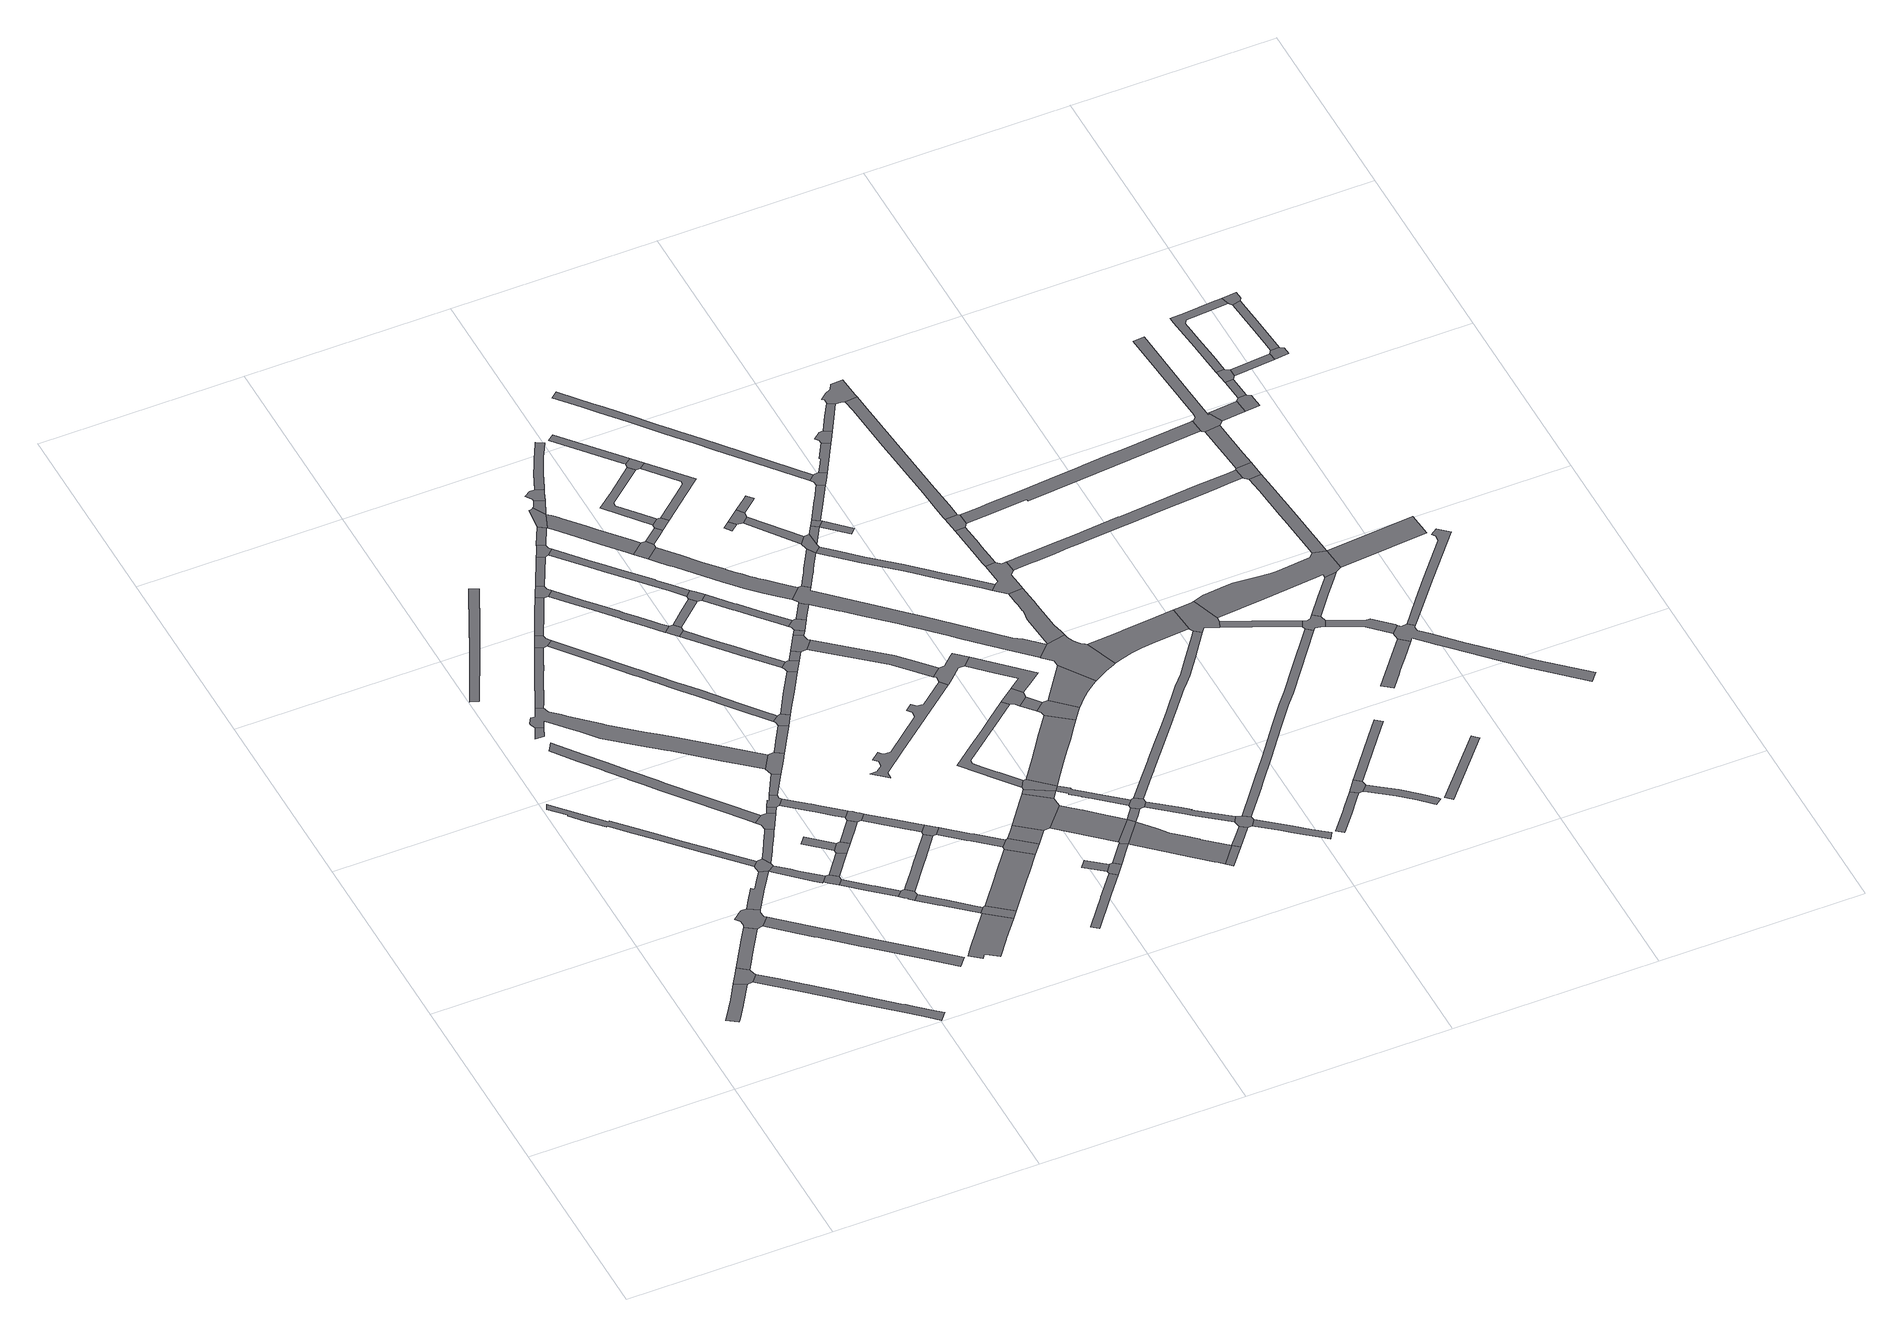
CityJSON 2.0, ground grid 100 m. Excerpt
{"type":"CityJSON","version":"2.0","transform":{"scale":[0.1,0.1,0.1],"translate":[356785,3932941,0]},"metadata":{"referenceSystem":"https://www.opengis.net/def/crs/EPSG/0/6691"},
"CityObjects":{
"road1":{"type":"Road","attributes":{"RoadStructureAttribute.sectionType":"1"},"geometry":[{"type":"MultiSurface","lod":"1","boundaries":[[[0,1,2,3,4,5,6,7,8,9]]]}]},
"road2":{"type":"Road","geometry":[{"type":"MultiSurface","lod":"1","boundaries":[[[10,11,12,13,14,0,9,15]]]}]},
"road3":{"type":"Road","attributes":{"RoadStructureAttribute.sectionType":"1"},"geometry":[{"type":"MultiSurface","lod":"1","boundaries":[[[16,13,12,17,18,19,20]]]}]},
"road4":{"type":"Road","attributes":{"RoadStructureAttribute.sectionType":"1"},"geometry":[{"type":"MultiSurface","lod":"1","boundaries":[[[21,22,23,24,25,26,27,28,29,30,31,32,33,34,35,36,37,10,15]]]}]},
"road5":{"type":"Road","geometry":[{"type":"MultiSurface","lod":"1","boundaries":[[[38,39,40,41,42,43,44,45,46,47,20,19,48]]]}]},
"road6":{"type":"Road","attributes":{"RoadStructureAttribute.sectionType":"1"},"geometry":[{"type":"MultiSurface","lod":"1","boundaries":[[[49,50,51,52,53,54,55,56,57,58,59,60,61,62,63,64,65,66,67,68,69,70]]]}]},
"road7":{"type":"Road","geometry":[{"type":"MultiSurface","lod":"1","boundaries":[[[71,72,73,74]]]}]},
"road8":{"type":"Road","attributes":{"RoadStructureAttribute.sectionType":"1"},"geometry":[{"type":"MultiSurface","lod":"1","boundaries":[[[75,76,77,78,79,42,41,80,81,82,83,84]]]}]},
"road9":{"type":"Road","attributes":{"RoadStructureAttribute.sectionType":"1"},"geometry":[{"type":"MultiSurface","lod":"1","boundaries":[[[85,86,87,88,89,90,91,92,93,94,95,96]]]}]},
"road10":{"type":"Road","attributes":{"RoadStructureAttribute.sectionType":"1"},"geometry":[{"type":"MultiSurface","lod":"1","boundaries":[[[97,98,99,100,101,102,103,104,105,106,107,108,109,110,111,112,113,114,115,116,117]]]}]},
"road11":{"type":"Road","geometry":[{"type":"MultiSurface","lod":"1","boundaries":[[[118,61,60,75,84,119,120]]]}]},
"road12":{"type":"Road","attributes":{"RoadStructureAttribute.sectionType":"1"},"geometry":[{"type":"MultiSurface","lod":"1","boundaries":[[[121,122,123,124,125,126,127,128,129,130,131,132,133,38,48]]]}]},
"road13":{"type":"Road","attributes":{"RoadStructureAttribute.sectionType":"1"},"geometry":[{"type":"MultiSurface","lod":"1","boundaries":[[[134,135,136,137,138,139,140,141,142,143]]]}]},
"road14":{"type":"Road","attributes":{"RoadStructureAttribute.sectionType":"1"},"geometry":[{"type":"MultiSurface","lod":"1","boundaries":[[[144,145,146,147,148,119,84,149,150,151,152]]]}]},
"road15":{"type":"Road","attributes":{"RoadStructureAttribute.sectionType":"1"},"geometry":[{"type":"MultiSurface","lod":"1","boundaries":[[[153,154,155,156,157,158,159,160,161,162,163,164,165,166,118,120]]]}]},
"road16":{"type":"Road","geometry":[{"type":"MultiSurface","lod":"1","boundaries":[[[144,152,167,168,169,170,171,172]]]}]},
"road17":{"type":"Road","attributes":{"RoadStructureAttribute.sectionType":"1"},"geometry":[{"type":"MultiSurface","lod":"1","boundaries":[[[173,71,74,174,175,176,177,178,179,180,181,182,183,184,185,186,187,188,189,190,191,192,193,194,195,196,137,136,197,198,199,200,201]]]}]},
"road18":{"type":"Road","geometry":[{"type":"MultiSurface","lod":"1","boundaries":[[[202,162,161,203,204,97,117]]]}]},
"road19":{"type":"Road","geometry":[{"type":"MultiSurface","lod":"1","boundaries":[[[205,206,143,142,207,208,209,210]]]}]},
"road20":{"type":"Road","attributes":{"RoadStructureAttribute.sectionType":"1"},"geometry":[{"type":"MultiSurface","lod":"1","boundaries":[[[171,211,212,213,172]]]}]},
"road21":{"type":"Road","attributes":{"RoadStructureAttribute.sectionType":"1"},"geometry":[{"type":"MultiSurface","lod":"1","boundaries":[[[214,215,216,217,218,219,169,168]]]}]},
"road22":{"type":"Road","attributes":{"RoadStructureAttribute.sectionType":"1"},"geometry":[{"type":"MultiSurface","lod":"1","boundaries":[[[220,204,203,221]]]}]},
"road23":{"type":"Road","geometry":[{"type":"MultiSurface","lod":"1","boundaries":[[[222,223,224,225]]]}]},
"road24":{"type":"Road","geometry":[{"type":"MultiSurface","lod":"1","boundaries":[[[226,227,228,220,221,229,230,231,232]]]}]},
"road25":{"type":"Road","attributes":{"RoadStructureAttribute.sectionType":"1"},"geometry":[{"type":"MultiSurface","lod":"1","boundaries":[[[233,234,235,205,210,236,237,238]]]}]},
"road26":{"type":"Road","geometry":[{"type":"MultiSurface","lod":"1","boundaries":[[[213,212,239,240,222,225]]]}]},
"road27":{"type":"Road","geometry":[{"type":"MultiSurface","lod":"1","boundaries":[[[217,216,241,242,243,244,245,246,247,248]]]}]},
"road28":{"type":"Road","attributes":{"RoadStructureAttribute.sectionType":"1"},"geometry":[{"type":"MultiSurface","lod":"1","boundaries":[[[226,232,249,250]]]}]},
"road29":{"type":"Road","attributes":{"RoadStructureAttribute.sectionType":"1"},"geometry":[{"type":"MultiSurface","lod":"1","boundaries":[[[251,252,253,254,255,256,257,258,259,230,229]]]}]},
"road30":{"type":"Road","attributes":{"RoadStructureAttribute.sectionType":"1"},"geometry":[{"type":"MultiSurface","lod":"1","boundaries":[[[260,240,239,261,262,263]]]}]},
"road31":{"type":"Road","attributes":{"RoadStructureAttribute.sectionType":"1"},"geometry":[{"type":"MultiSurface","lod":"1","boundaries":[[[264,265,266,267,268,269,270,271,272,273,274]]]}]},
"road32":{"type":"Road","attributes":{"RoadStructureAttribute.sectionType":"1"},"geometry":[{"type":"MultiSurface","lod":"1","boundaries":[[[275,276,245,244,277,278,279,280,281]]]}]},
"road33":{"type":"Road","geometry":[{"type":"MultiSurface","lod":"1","boundaries":[[[282,283,284,285,286,287,233,238]]]}]},
"road34":{"type":"Road","attributes":{"RoadStructureAttribute.sectionType":"1"},"geometry":[{"type":"MultiSurface","lod":"1","boundaries":[[[288,289,290,291,292,293,294,295,296,297,298,299,208,207,300,301,302,303,304,305,306,307,308,309]]]}]},
"road35":{"type":"Road","geometry":[{"type":"MultiSurface","lod":"1","boundaries":[[[249,310,311,312,186,185,250]]]}]},
"road36":{"type":"Road","geometry":[{"type":"MultiSurface","lod":"1","boundaries":[[[313,314,315,316,255,254,260,263,317]]]}]},
"road37":{"type":"Road","attributes":{"RoadStructureAttribute.sectionType":"1"},"geometry":[{"type":"MultiSurface","lod":"1","boundaries":[[[247,318,319,320,321,322,323,324,325,326,248]]]}]},
"road38":{"type":"Road","attributes":{"RoadStructureAttribute.sectionType":"1"},"geometry":[{"type":"MultiSurface","lod":"1","boundaries":[[[285,327,328,286]]]}]},
"road39":{"type":"Road","geometry":[{"type":"MultiSurface","lod":"1","boundaries":[[[271,270,329,330,331,281,280]]]}]},
"road40":{"type":"Road","attributes":{"RoadStructureAttribute.sectionType":"1"},"geometry":[{"type":"MultiSurface","lod":"1","boundaries":[[[332,333,334,335,336,337,338,339,283,282,340,341,342,343,344,345,346,347]]]}]},
"road41":{"type":"Road","attributes":{"RoadStructureAttribute.sectionType":"1"},"geometry":[{"type":"MultiSurface","lod":"1","boundaries":[[[311,348,349,350,351,352,353,312]]]}]},
"road42":{"type":"Road","attributes":{"RoadStructureAttribute.sectionType":"1"},"geometry":[{"type":"MultiSurface","lod":"1","boundaries":[[[354,355,356,357,358,359,360,361,362,313,317]]]}]},
"road43":{"type":"Road","geometry":[{"type":"MultiSurface","lod":"1","boundaries":[[[363,364,365,366,367,368,369,328,327,370,371,372]]]}]},
"road44":{"type":"Road","attributes":{"RoadStructureAttribute.sectionType":"1"},"geometry":[{"type":"MultiSurface","lod":"1","boundaries":[[[365,364,373,374]]]}]},
"road45":{"type":"Road","geometry":[{"type":"MultiSurface","lod":"1","boundaries":[[[375,288,309,376,351,350,377]]]}]},
"road46":{"type":"Road","geometry":[{"type":"MultiSurface","lod":"1","boundaries":[[[378,359,358,321,320,379,380]]]}]},
"road47":{"type":"Road","geometry":[{"type":"MultiSurface","lod":"1","boundaries":[[[346,381,382,383,384,385,386,347]]]}]},
"road48":{"type":"Road","attributes":{"RoadStructureAttribute.sectionType":"1"},"geometry":[{"type":"MultiSurface","lod":"1","boundaries":[[[329,387,388,389,390,391,392,330]]]}]},
"road49":{"type":"Road","geometry":[{"type":"MultiSurface","lod":"1","boundaries":[[[393,394,395,374,373,396,397,398]]]}]},
"road50":{"type":"Road","attributes":{"RoadStructureAttribute.sectionType":"1"},"geometry":[{"type":"MultiSurface","lod":"1","boundaries":[[[371,399,400,401,402,403,404,405,406,407,408,409,410,411,412,372]]]}]},
"road51":{"type":"Road","attributes":{"RoadStructureAttribute.sectionType":"1"},"geometry":[{"type":"MultiSurface","lod":"1","boundaries":[[[379,413,414,415,416,417,418,380]]]}]},
"road52":{"type":"Road","attributes":{"RoadStructureAttribute.sectionType":"1"},"geometry":[{"type":"MultiSurface","lod":"1","boundaries":[[[419,420,421,422,423,398,397]]]}]},
"road53":{"type":"Road","attributes":{"RoadStructureAttribute.sectionType":"1"},"geometry":[{"type":"MultiSurface","lod":"1","boundaries":[[[424,425,426,427,428,429,430,431,375,377]]]}]},
"road54":{"type":"Road","attributes":{"RoadStructureAttribute.sectionType":"1"},"geometry":[{"type":"MultiSurface","lod":"1","boundaries":[[[432,386,385,433,434]]]}]},
"road55":{"type":"Road","attributes":{"RoadStructureAttribute.sectionType":"1"},"geometry":[{"type":"MultiSurface","lod":"1","boundaries":[[[435,436,437,438,439,440,384,383,441,442,443,444,445,446]]]}]},
"road56":{"type":"Road","geometry":[{"type":"MultiSurface","lod":"1","boundaries":[[[447,448,449,421,420,450,451,452]]]}]},
"road57":{"type":"Road","attributes":{"RoadStructureAttribute.sectionType":"1"},"geometry":[{"type":"MultiSurface","lod":"1","boundaries":[[[396,453,454,455,456,457,458,459,460,461,462,463,464,465,466,397]]]}]},
"road58":{"type":"Road","geometry":[{"type":"MultiSurface","lod":"1","boundaries":[[[467,416,415,468,390,389,469,470]]]}]},
"road59":{"type":"Road","geometry":[{"type":"MultiSurface","lod":"1","boundaries":[[[471,472,473,406,405,434,433]]]}]},
"road60":{"type":"Road","geometry":[{"type":"MultiSurface","lod":"1","boundaries":[[[435,446,474,428,427,475,476]]]}]},
"road61":{"type":"Road","geometry":[{"type":"MultiSurface","lod":"1","boundaries":[[[477,459,458,478,479,480]]]}]},
"road62":{"type":"Road","attributes":{"RoadStructureAttribute.sectionType":"1"},"geometry":[{"type":"MultiSurface","lod":"1","boundaries":[[[481,482,483,484,485,486,487,488,489,490]]]}]},
"road63":{"type":"Road","attributes":{"RoadStructureAttribute.sectionType":"1"},"geometry":[{"type":"MultiSurface","lod":"1","boundaries":[[[451,491,492,493,494,495,496,497,498,499,500,501,502,503,452]]]}]},
"road64":{"type":"Road","attributes":{"RoadStructureAttribute.sectionType":"1"},"geometry":[{"type":"MultiSurface","lod":"1","boundaries":[[[504,505,470,469,506]]]}]},
"road65":{"type":"Road","attributes":{"RoadStructureAttribute.sectionType":"1"},"geometry":[{"type":"MultiSurface","lod":"1","boundaries":[[[507,476,475,508,509]]]}]},
"road66":{"type":"Road","attributes":{"RoadStructureAttribute.sectionType":"1"},"geometry":[{"type":"MultiSurface","lod":"1","boundaries":[[[471,510,511,512,513,514,515,516,517,518,519,472]]]}]},
"road67":{"type":"Road","attributes":{"RoadStructureAttribute.sectionType":"1"},"geometry":[{"type":"MultiSurface","lod":"1","boundaries":[[[520,521,522,477,480]]]}]},
"road68":{"type":"Road","attributes":{"RoadStructureAttribute.sectionType":"1"},"geometry":[{"type":"MultiSurface","lod":"1","boundaries":[[[523,524,525,526,527,528,529,530,531,532,533,534,535,536,537,538,539,540,541,542,543,544]]]}]},
"road69":{"type":"Road","geometry":[{"type":"MultiSurface","lod":"1","boundaries":[[[508,545,546,547,548,549,550,551,509]]]}]},
"road70":{"type":"Road","geometry":[{"type":"MultiSurface","lod":"1","boundaries":[[[552,553,554,555]]]}]},
"road71":{"type":"Road","attributes":{"RoadStructureAttribute.sectionType":"1"},"geometry":[{"type":"MultiSurface","lod":"1","boundaries":[[[556,550,549,557]]]}]},
"road72":{"type":"Road","geometry":[{"type":"MultiSurface","lod":"1","boundaries":[[[558,559,560,561,562,563,504,506]]]}]},
"road73":{"type":"Road","attributes":{"RoadStructureAttribute.sectionType":"1"},"geometry":[{"type":"MultiSurface","lod":"1","boundaries":[[[564,565,566,567,568,569,570,571,572,573,574,575]]]}]},
"road74":{"type":"Road","attributes":{"RoadStructureAttribute.sectionType":"1"},"geometry":[{"type":"MultiSurface","lod":"1","boundaries":[[[576,577,578,579,580,581,582,583,584,585,586,587,588,479,478,589,590,591,592,593,594,595,596,597,598]]]}]},
"road75":{"type":"Road","geometry":[{"type":"MultiSurface","lod":"1","boundaries":[[[574,522,521,599,600,575]]]}]},
"road76":{"type":"Road","geometry":[{"type":"MultiSurface","lod":"1","boundaries":[[[484,601,602,555,554,485]]]}]},
"road77":{"type":"Road","geometry":[{"type":"MultiSurface","lod":"1","boundaries":[[[557,603,604,516,515,605,556]]]}]},
"road78":{"type":"Road","attributes":{"RoadStructureAttribute.sectionType":"1"},"geometry":[{"type":"MultiSurface","lod":"1","boundaries":[[[606,562,561,607]]]}]},
"road79":{"type":"Road","attributes":{"RoadStructureAttribute.sectionType":"1"},"geometry":[{"type":"MultiSurface","lod":"1","boundaries":[[[608,609,610,611,612]]]}]},
"road80":{"type":"Road","geometry":[{"type":"MultiSurface","lod":"1","boundaries":[[[613,614,615,616,604,603]]]}]},
"road81":{"type":"Road","attributes":{"RoadStructureAttribute.sectionType":"1"},"geometry":[{"type":"MultiSurface","lod":"1","boundaries":[[[617,602,601,618,619,620,621]]]}]},
"road82":{"type":"Road","attributes":{"RoadStructureAttribute.sectionType":"1"},"geometry":[{"type":"MultiSurface","lod":"1","boundaries":[[[559,622,623,624,625,626,627,628,560]]]}]},
"road83":{"type":"Road","geometry":[{"type":"MultiSurface","lod":"1","boundaries":[[[607,629,630,631,632,606]]]}]},
"road84":{"type":"Road","attributes":{"RoadStructureAttribute.sectionType":"1"},"geometry":[{"type":"MultiSurface","lod":"1","boundaries":[[[545,633,634,635,636,637,638,546]]]}]},
"road85":{"type":"Road","attributes":{"RoadStructureAttribute.sectionType":"1"},"geometry":[{"type":"MultiSurface","lod":"1","boundaries":[[[639,640,641,642,643,644,632,631,645,646,647,648,649,650,651,652,653,654,655]]]}]},
"road86":{"type":"Road","geometry":[{"type":"MultiSurface","lod":"1","boundaries":[[[656,657,608,612,570,569]]]}]},
"road87":{"type":"Road","attributes":{"RoadStructureAttribute.sectionType":"1"},"geometry":[{"type":"MultiSurface","lod":"1","boundaries":[[[658,659,660,657,656,661,662,663,664,600,599]]]}]},
"road88":{"type":"Road","geometry":[{"type":"MultiSurface","lod":"1","boundaries":[[[620,665,624,623,666,621]]]}]},
"road89":{"type":"Road","attributes":{"RoadStructureAttribute.sectionType":"1"},"geometry":[{"type":"MultiSurface","lod":"1","boundaries":[[[667,668,669,670]]]}]},
"road90":{"type":"Road","attributes":{"RoadStructureAttribute.sectionType":"1"},"geometry":[{"type":"MultiSurface","lod":"1","boundaries":[[[671,672,673,674,675,676,677,678,679,680,681,682,683,684,685,629,607]]]}]},
"road91":{"type":"Road","geometry":[{"type":"MultiSurface","lod":"1","boundaries":[[[686,687,688,667,670,689]]]}]},
"road92":{"type":"Road","attributes":{"RoadStructureAttribute.sectionType":"1"},"geometry":[{"type":"MultiSurface","lod":"1","boundaries":[[[690,691,692,693,694,695,696,697,698,699,700,701,702]]]}]},
"road93":{"type":"Road","attributes":{"RoadStructureAttribute.sectionType":"1"},"geometry":[{"type":"MultiSurface","lod":"1","boundaries":[[[703,704,705,706,624,665]]]}]},
"road94":{"type":"Road","attributes":{"RoadStructureAttribute.sectionType":"1"},"geometry":[{"type":"MultiSurface","lod":"1","boundaries":[[[707,708,709,710,711,712,713,714,715,716,630,629]]]}]},
"road95":{"type":"Road","attributes":{"RoadStructureAttribute.sectionType":"1"},"geometry":[{"type":"MultiSurface","lod":"1","boundaries":[[[620,717,718,719,720,721,722,723,724,725,726,727,728,665]]]}]},
"road96":{"type":"Road","geometry":[{"type":"MultiSurface","lod":"1","boundaries":[[[729,730,731,732,636,635,733,523,544,734,735,736,737,738]]]}]},
"road97":{"type":"Road","attributes":{"RoadStructureAttribute.sectionType":"1"},"geometry":[{"type":"MultiSurface","lod":"1","boundaries":[[[739,740,686,689]]]}]},
"road98":{"type":"Road","attributes":{"RoadStructureAttribute.sectionType":"1"},"geometry":[{"type":"MultiSurface","lod":"1","boundaries":[[[741,742,743,744,688,687]]]}]},
"road99":{"type":"Road","geometry":[{"type":"MultiSurface","lod":"1","boundaries":[[[678,677,705,704,745,746,747,748]]]}]},
"road100":{"type":"Road","geometry":[{"type":"MultiSurface","lod":"1","boundaries":[[[749,740,739,696,695,750,751]]]}]},
"road101":{"type":"Road","geometry":[{"type":"MultiSurface","lod":"1","boundaries":[[[654,752,753,754,755,756,757,655]]]}]},
"road102":{"type":"Road","attributes":{"RoadStructureAttribute.sectionType":"1"},"geometry":[{"type":"MultiSurface","lod":"1","boundaries":[[[598,597,758,759,616,615,614,760,761,762,763,764,765,766,767,768,769,770,771,772,773,774,775,776,777,778,779,780,690,702]]]}]},
"road103":{"type":"Road","attributes":{"RoadStructureAttribute.sectionType":"1"},"geometry":[{"type":"MultiSurface","lod":"1","boundaries":[[[754,753,781,782]]]}]},
"road104":{"type":"Road","attributes":{"RoadStructureAttribute.sectionType":"1"},"geometry":[{"type":"MultiSurface","lod":"1","boundaries":[[[783,784,785,786,787,788,789,790,791,792,793,794,795,796,797,798,799,800,801,802,803,804,805,806]]]}]},
"road105":{"type":"Road","geometry":[{"type":"MultiSurface","lod":"1","boundaries":[[[807,722,721,808]]]}]},
"road106":{"type":"Road","attributes":{"RoadStructureAttribute.sectionType":"1"},"geometry":[{"type":"MultiSurface","lod":"1","boundaries":[[[809,810,749,751]]]}]},
"road107":{"type":"Road","attributes":{"RoadStructureAttribute.sectionType":"1"},"geometry":[{"type":"MultiSurface","lod":"1","boundaries":[[[737,811,812,813,756,755,814,815,738]]]}]},
"road108":{"type":"Road","attributes":{"RoadStructureAttribute.sectionType":"1"},"geometry":[{"type":"MultiSurface","lod":"1","boundaries":[[[816,817,818,819,820,821,822,823,824,825,826,827,746,745]]]}]},
"road109":{"type":"Road","geometry":[{"type":"MultiSurface","lod":"1","boundaries":[[[828,829,713,712,830,831,832,833,782,781]]]}]},
"road110":{"type":"Road","geometry":[{"type":"MultiSurface","lod":"1","boundaries":[[[834,835,836,810,809,837]]]}]},
"road111":{"type":"Road","attributes":{"RoadStructureAttribute.sectionType":"1"},"geometry":[{"type":"MultiSurface","lod":"1","boundaries":[[[838,839,722,807,840,841]]]}]},
"road112":{"type":"Road","geometry":[{"type":"MultiSurface","lod":"1","boundaries":[[[809,842,843,837]]]}]},
"road113":{"type":"Road","attributes":{"RoadStructureAttribute.sectionType":"1"},"geometry":[{"type":"MultiSurface","lod":"1","boundaries":[[[834,844,845,846,847,848,849,850,835]]]}]},
"road114":{"type":"Road","attributes":{"RoadStructureAttribute.sectionType":"1"},"geometry":[{"type":"MultiSurface","lod":"1","boundaries":[[[695,851,852,853,854,855,856,857,858,859,860,861,862,863,864,865,866,867,868,869,750]]]}]},
"road115":{"type":"Road","geometry":[{"type":"MultiSurface","lod":"1","boundaries":[[[870,871,872,873,821,820,838,841]]]}]},
"road116":{"type":"Road","attributes":{"RoadStructureAttribute.sectionType":"1"},"geometry":[{"type":"MultiSurface","lod":"1","boundaries":[[[874,875,833,832,876,877,878,879,880]]]}]},
"road117":{"type":"Road","geometry":[{"type":"MultiSurface","lod":"1","boundaries":[[[845,881,882,883,884,794,793,885,846]]]}]},
"road118":{"type":"Road","attributes":{"RoadStructureAttribute.sectionType":"1"},"geometry":[{"type":"MultiSurface","lod":"1","boundaries":[[[870,886,887,888,889,890,891,892,893,894,871]]]}]},
"road119":{"type":"Road","geometry":[{"type":"MultiSurface","lod":"1","boundaries":[[[895,773,772,896,897,874,880,898,899,900,901,902,903,904,905,906,907,908,909,910,911]]]}]},
"road120":{"type":"Road","attributes":{"RoadStructureAttribute.sectionType":"1"},"geometry":[{"type":"MultiSurface","lod":"1","boundaries":[[[912,913,914,884,883,915,916,917]]]}]},
"road121":{"type":"Road","attributes":{"RoadStructureAttribute.sectionType":"1"},"geometry":[{"type":"MultiSurface","lod":"1","boundaries":[[[747,918,919,920,921,922,923,924,925,926,927,928,929,930,931,932,933,934,935,936,937,938,939,940,941,942,943,748]]]}]},
"road122":{"type":"Road","attributes":{"RoadStructureAttribute.sectionType":"1"},"geometry":[{"type":"MultiSurface","lod":"1","boundaries":[[[944,945,946,947,948,949,950,951,952,953,954,955,895,911]]]}]},
"road123":{"type":"Road","geometry":[{"type":"MultiSurface","lod":"1","boundaries":[[[956,957,861,860,950,949,958,959,960,961,962,963,964]]]}]},
"road124":{"type":"Road","geometry":[{"type":"MultiSurface","lod":"1","boundaries":[[[965,966,967,968,917,916,969,970]]]}]},
"road125":{"type":"Road","attributes":{"RoadStructureAttribute.sectionType":"1"},"geometry":[{"type":"MultiSurface","lod":"1","boundaries":[[[963,971,972,973,974,975,976,977,964]]]}]},
"road126":{"type":"Road","geometry":[{"type":"MultiSurface","lod":"1","boundaries":[[[978,979,975,974,980,981]]]}]},
"road127":{"type":"Road","attributes":{"RoadStructureAttribute.sectionType":"1"},"geometry":[{"type":"MultiSurface","lod":"1","boundaries":[[[982,965,970,983,984,985]]]}]},
"road128":{"type":"Road","attributes":{"RoadStructureAttribute.sectionType":"1"},"geometry":[{"type":"MultiSurface","lod":"1","boundaries":[[[986,987,988,989,990,991,992,993]]]}]},
"road129":{"type":"Road","attributes":{"RoadStructureAttribute.sectionType":"1"},"geometry":[{"type":"MultiSurface","lod":"1","boundaries":[[[994,995,996,997,998,999,1000,1001,1002,1003,1004,1005,979,978]]]}]},
"road130":{"type":"Road","attributes":{"RoadStructureAttribute.sectionType":"1"},"geometry":[{"type":"MultiSurface","lod":"1","boundaries":[[[1006,1007,1008,1009,903,902,1010,1011,1012,1013,1014,1015,1016,1017]]]}]},
"road131":{"type":"Road","geometry":[{"type":"MultiSurface","lod":"1","boundaries":[[[1018,1019,1020,1021,1022,1023,985,984,1024,999,998,1025,1026]]]}]},
"road132":{"type":"Road","geometry":[{"type":"MultiSurface","lod":"1","boundaries":[[[1027,990,989,1028,1029,1030]]]}]},
"road133":{"type":"Road","attributes":{"RoadStructureAttribute.sectionType":"1"},"geometry":[{"type":"MultiSurface","lod":"1","boundaries":[[[1031,1032,1033,1034,1035,1036,1037,1038,1039,1040,1041,1042,1043,1044,1045,1046,1047,1048,1049,1050,1051,873,872]]]}]},
"road134":{"type":"Road","attributes":{"RoadStructureAttribute.sectionType":"1"},"geometry":[{"type":"MultiSurface","lod":"1","boundaries":[[[1028,1052,1053,1054,1055,1056,1057,1058,1059,1060,1061,1029]]]}]},
"road135":{"type":"Road","attributes":{"RoadStructureAttribute.sectionType":"1"},"geometry":[{"type":"MultiSurface","lod":"1","boundaries":[[[1062,1063,1064,1065,1066,1067,1027,1030]]]}]},
"road136":{"type":"Road","geometry":[{"type":"MultiSurface","lod":"1","boundaries":[[[1068,1069,1070,1017,1016,932,931,1071,1072,1073,1074,1075,1076]]]}]},
"road137":{"type":"Road","attributes":{"RoadStructureAttribute.sectionType":"1"},"geometry":[{"type":"MultiSurface","lod":"1","boundaries":[[[1077,1078,1079,1080,1081,1082,1083,1084,1085,1086,1087,1088,1089,1090,1091,1092,1093,1094,1095,1096,1097,1098,1099,1100,1101,1102,1103,961,960]]]}]},
"road138":{"type":"Road","attributes":{"RoadStructureAttribute.sectionType":"1"},"geometry":[{"type":"MultiSurface","lod":"1","boundaries":[[[1073,1104,1105,1106,1107,1108,1109,1110,1111,1074]]]}]},
"road139":{"type":"Road","attributes":{"RoadStructureAttribute.sectionType":"1"},"geometry":[{"type":"MultiSurface","lod":"1","boundaries":[[[1112,1113,1114,1115]]]}]},
"road140":{"type":"Road","attributes":{"RoadStructureAttribute.sectionType":"1"},"geometry":[{"type":"MultiSurface","lod":"1","boundaries":[[[980,1116,1117,1118,1119,1120,1121,1122,1123,1124,1125,1126,1127,1128,1129,1130,1131,1132,1133,1134,1135,1136,981]]]}]},
"road141":{"type":"Road","geometry":[{"type":"MultiSurface","lod":"1","boundaries":[[[1137,1138,1139,1108,1107,1140,1043,1042,1141,1142,1143,1144,1145,1146,1147]]]}]},
"road142":{"type":"Road","attributes":{"RoadStructureAttribute.sectionType":"1"},"geometry":[{"type":"MultiSurface","lod":"1","boundaries":[[[1075,1148,1149,1150,1151,1152,1153,1154,1155,1156,1157,1158,1159,1160,1161,1162,1163,1076]]]}]},
"road143":{"type":"Road","attributes":{"RoadStructureAttribute.sectionType":"1"},"geometry":[{"type":"MultiSurface","lod":"1","boundaries":[[[1164,1165,1166,1167,1168,1169,1170,1171,1172]]]}]},
"road144":{"type":"Road","geometry":[{"type":"MultiSurface","lod":"1","boundaries":[[[1173,1174,1175,1145,1144,1176,1177,1178,1179,1180,1181]]]}]},
"road145":{"type":"Road","geometry":[{"type":"MultiSurface","lod":"1","boundaries":[[[1182,1183,1147,1146,1184,1185,1152,1151]]]}]},
"road146":{"type":"Road","attributes":{"RoadStructureAttribute.sectionType":"1"},"geometry":[{"type":"MultiSurface","lod":"1","boundaries":[[[1155,1186,1187,1188,1189,1190,1191,1192,1156]]]}]},
"road147":{"type":"Road","geometry":[{"type":"MultiSurface","lod":"1","boundaries":[[[1091,1090,1189,1188,1193,1194]]]}]},
"road148":{"type":"Road","attributes":{"RoadStructureAttribute.sectionType":"1"},"geometry":[{"type":"MultiSurface","lod":"1","boundaries":[[[1180,1172,1171,1195,1196,1197,1198,1199,1200,1201,1202,1203,1204,1205,1206,1207,1208,1209,1210,1211,1212,1213,1214,1215,1181]]]}]},
"road149":{"type":"Road","attributes":{"RoadStructureAttribute.sectionType":"1"},"geometry":[{"type":"MultiSurface","lod":"1","boundaries":[[[1216,1194,1193,1217,1218,1219]]]}]},
"road150":{"type":"Road","attributes":{"RoadStructureAttribute.sectionType":"1"},"geometry":[{"type":"MultiSurface","lod":"1","boundaries":[[[1220,1221,1222,1223,1224,1225,1226,1155,1154]]]}]},
"road151":{"type":"Road","attributes":{"RoadStructureAttribute.sectionType":"1"},"geometry":[{"type":"MultiSurface","lod":"1","boundaries":[[[1227,1228,1229,1230,1231,1232,1214,1213,1233,1234,1235,1236]]]}]},
"road152":{"type":"Road","attributes":{"RoadStructureAttribute.sectionType":"1"},"geometry":[{"type":"MultiSurface","lod":"1","boundaries":[[[1237,1238,1239,1240,1241,1242,1243,1244,1245,1246,1247,1248,1249,1123,1122,1250,1219,1218,1251]]]}]},
"road153":{"type":"Road","geometry":[{"type":"MultiSurface","lod":"1","boundaries":[[[1252,1253,1254,1237,1251]]]}]},
"road154":{"type":"Road","geometry":[{"type":"MultiSurface","lod":"1","boundaries":[[[1255,1256,1257,1258,1259,1253,1252]]]}]},
"road155":{"type":"Road","attributes":{"RoadStructureAttribute.sectionType":"1"},"geometry":[{"type":"MultiSurface","lod":"1","boundaries":[[[1260,1259,1258,1261]]]}]},
"road156":{"type":"Road","geometry":[{"type":"MultiSurface","lod":"1","boundaries":[[[1262,1263,1260,1261,1264,1265]]]}]},
"road157":{"type":"Road","attributes":{"RoadStructureAttribute.sectionType":"1"},"geometry":[{"type":"MultiSurface","lod":"1","boundaries":[[[1266,1265,1264,1267]]]}]},
"road158":{"type":"Road","attributes":{"RoadStructureAttribute.sectionType":"1"},"geometry":[{"type":"MultiSurface","lod":"1","boundaries":[[[1268,1269,1270,1271,1272,1273,1274,1263,1262,1275,1276,1277,1278,1279,1280,1281,1282]]]}]},
"road159":{"type":"Road","geometry":[{"type":"MultiSurface","lod":"1","boundaries":[[[1283,1284,1285,1286,1266,1267]]]}]},
"road160":{"type":"Road","attributes":{"RoadStructureAttribute.sectionType":"1"},"geometry":[{"type":"MultiSurface","lod":"1","boundaries":[[[1287,1288,1286,1285,1289,1290,1291]]]}]},
"road161":{"type":"Road","geometry":[{"type":"MultiSurface","lod":"1","boundaries":[[[1291,1290,1292,1293,1268,1282]]]}]}
},
"vertices":[
[282,605,0],[228,519,0],[214,498,0],[180,449,0],[152,409,0],[201,375,0],[213,391,0],[263,463,0],[273,479,0],[334,575,0],
[397,618,0],[390,625,0],[384,655,0],[337,691,0],[308,646,0],[364,581,0],
[433,843,0],[412,697,0],[436,736,0],[525,876,0],[475,908,0],
[527,435,0],[668,308,0],[682,296,0],[810,181,0],[872,126,0],[947,59,0],[1006,6,0],[1038,44,0],[1010,70,0],[935,137,0],[906,163,0],[889,177,0],[711,337,0],[702,345,0],[569,465,0],[560,472,0],[471,552,0],
[595,924,0],[584,934,0],[581,964,0],[589,977,0],[538,1009,0],[515,1009,0],[508,1009,0],[462,970,0],[481,950,0],[482,920,0],[555,880,0],
[18,1955,0],[50,1921,0],[86,1882,0],[83,1876,0],[140,1813,0],[208,1741,0],[211,1746,0],[296,1655,0],[374,1571,0],[523,1410,0],[536,1396,0],[683,1237,0],[706,1263,0],[599,1378,0],[561,1420,0],[476,1509,0],[398,1595,0],[323,1676,0],[234,1771,0],[230,1766,0],[88,1920,0],[31,1982,0],
[193,2441,0],[165,2378,0],[207,2375,0],[229,2426,0],
[685,1198,0],[664,1165,0],[623,1106,0],[609,1120,0],[559,1042,0],[651,1074,0],[652,1076,0],[697,1141,0],[701,1147,0],[727,1185,0],
[44,2698,0],[65,2742,0],[163,2943,0],[200,3018,0],[249,3124,0],[351,3342,0],[310,3361,0],[201,3127,0],[159,3037,0],[131,2978,0],[34,2771,0],[7,2715,0],
[846,1517,0],[730,1664,0],[662,1750,0],[560,1879,0],[532,1915,0],[461,2006,0],[448,2023,0],[382,2109,0],[312,2200,0],[215,2328,0],[187,2283,0],[272,2171,0],[342,2079,0],[356,2061,0],[421,1976,0],[423,1973,0],[468,1916,0],[522,1846,0],[622,1719,0],[777,1522,0],[806,1485,0],
[735,1266,0],[760,1205,0],[757,1223,0],
[680,767,0],[730,723,0],[744,710,0],[889,580,0],[917,555,0],[1104,388,0],[1227,278,0],[1266,324,0],[1144,433,0],[957,600,0],[925,629,0],[812,730,0],[784,755,0],
[353,2781,0],[339,2751,0],[249,2557,0],[282,2542,0],[293,2563,0],[367,2721,0],[394,2777,0],[401,2793,0],[444,2885,0],[410,2901,0],
[938,1049,0],[919,1065,0],[843,1132,0],[818,1155,0],[769,1197,0],[738,1174,0],[880,1041,0],[909,1016,0],[913,1020,0],
[797,1294,0],[807,1313,0],[808,1315,0],[813,1323,0],[832,1358,0],[842,1376,0],[846,1383,0],[856,1401,0],[862,1413,0],[827,1432,0],[815,1410,0],[807,1395,0],[785,1355,0],[760,1310,0],
[938,999,0],[968,973,0],[992,1001,0],[990,1020,0],[992,1022,0],[957,1050,0],
[186,2468,0],[246,2465,0],[257,2455,0],[279,2429,0],[330,2371,0],[358,2338,0],[423,2260,0],[554,2148,0],[654,2066,0],[668,2054,0],[849,1897,0],[899,1854,0],[991,1775,0],[1039,1852,0],[908,1965,0],[727,2123,0],[669,2170,0],[612,2217,0],[483,2327,0],[465,2344,0],[357,2446,0],[333,2469,0],[291,2509,0],[288,2513,0],[225,2505,0],[215,2504,0],[209,2504,0],[204,2507,0],[184,2477,0],
[824,1463,0],[911,1500,0],[876,1519,0],
[442,2970,0],[433,2950,0],[464,2888,0],[496,2913,0],[479,2933,0],[477,2953,0],
[1079,1132,0],[1084,1138,0],[1044,1161,0],
[1070,883,0],[1088,867,0],[1170,795,0],[1195,823,0],[1108,899,0],[1094,911,0],
[895,1555,0],[930,1536,0],
[1069,1217,0],[959,1315,0],[929,1279,0],[1043,1179,0],
[937,1618,0],[920,1586,0],[915,1592,0],[948,1540,0],[976,1574,0],[966,1583,0],[967,1602,0],
[549,3188,0],[507,3104,0],[505,3100,0],[539,3083,0],[548,3101,0],[583,3171,0],
[1124,1189,0],[1089,1218,0],
[1190,777,0],[1204,765,0],[1202,763,0],[1224,743,0],[1251,773,0],[1250,788,0],[1249,795,0],[1215,825,0],
[1037,1714,0],[1002,1736,0],
[1043,1460,0],[1073,1434,0],[1141,1376,0],[1175,1347,0],[1204,1381,0],[1159,1420,0],[1102,1468,0],[1078,1489,0],[1074,1492,0],
[1177,1328,0],[1136,1204,0],[1178,1257,0],[1211,1299,0],
[1338,283,0],[1353,303,0],[1373,289,0],[1413,261,0],[1480,346,0],[1483,351,0],[1566,454,0],[1457,542,0],[1314,363,0],[1307,353,0],[1285,326,0],
[1447,600,0],[1352,684,0],[1312,665,0],[1314,668,0],[1327,656,0],[1451,547,0],[1475,575,0],
[603,3171,0],[634,3197,0],[618,3215,0],[615,3235,0],[581,3252,0],[564,3219,0],
[1183,2057,0],[1175,2067,0],[1151,2097,0],[1069,2200,0],[951,2348,0],[902,2406,0],[876,2439,0],[822,2506,0],[761,2583,0],[754,2591,0],[745,2603,0],[610,2771,0],[578,2746,0],[729,2558,0],[742,2542,0],[795,2477,0],[796,2475,0],[838,2422,0],[871,2381,0],[920,2322,0],[1037,2175,0],[1151,2032,0],
[1085,1789,0],[1109,1829,0],[1071,1853,0],
[1259,1334,0],[1245,1347,0],[1234,1356,0],[1221,1367,0],[1230,1300,0],
[1360,935,0],[1382,963,0],[1472,1077,0],[1437,1104,0],[1366,1015,0],[1348,992,0],[1326,964,0],[1286,914,0],[1229,842,0],
[698,3399,0],[663,3417,0],
[1596,491,0],[1487,578,0],[1483,577,0],
[996,2775,0],[972,2803,0],[944,2836,0],[887,2902,0],[860,2934,0],[843,2953,0],[775,3033,0],[727,3088,0],[671,3092,0],[744,3007,0],[829,2908,0],[832,2905,0],[893,2834,0],[914,2810,0],[968,2746,0],[998,2772,0],
[1127,1857,0],[1140,1878,0],[1200,1977,0],[1161,2001,0],[1108,1913,0],[1094,1890,0],
[1239,1292,0],[1338,1208,0],[1402,1154,0],[1404,1152,0],[1439,1122,0],[1468,1156,0],[1446,1175,0],[1366,1243,0],[1277,1319,0],
[735,3447,0],[732,3467,0],[696,3485,0],[693,3478,0],[694,3478,0],[693,3477,0],[677,3444,0],[700,3400,0],[716,3407,0],[746,3434,0],
[783,3567,0],[749,3589,0],
[1202,2060,0],[1160,2021,0],[1238,2038,0],
[1495,1134,0],[1489,1080,0],[1518,1114,0],
[977,2737,0],[990,2721,0],[1012,2695,0],[1043,2722,0],[1044,2742,0],[1019,2773,0],
[1718,644,0],[1752,686,0],[1827,780,0],[1718,867,0],[1610,732,0],[1608,730,0],
[777,3701,0],[770,3699,0],[762,3699,0],[786,3565,0],[818,3645,0],[783,3705,0],
[828,3280,0],[905,3193,0],[938,3155,0],[1013,3070,0],[1045,3033,0],[1099,2972,0],[1152,2911,0],[1180,2940,0],[1118,3010,0],[1075,3060,0],[1069,3067,0],[964,3186,0],[917,3239,0],[858,3307,0],
[1593,990,0],[1610,976,0],[1718,884,0],[1748,918,0],[1640,1010,0],[1623,1024,0],
[821,3654,0],[851,3724,0],[806,3743,0],[793,3716,0],[789,3710,0],
[1271,2093,0],[1279,2105,0],[1314,2161,0],[1382,2269,0],[1344,2292,0],[1277,2187,0],[1276,2184,0],[1268,2172,0],
[1085,2832,0],[1178,2861,0],[1151,2891,0],
[1362,2351,0],[1273,2454,0],[1258,2471,0],[1200,2538,0],[1172,2571,0],[1136,2613,0],[1084,2612,0],[1134,2554,0],[1170,2512,0],[1205,2472,0],[1274,2392,0],[1332,2325,0],
[817,3806,0],[785,3785,0],[806,3755,0],[871,3773,0],[878,3790,0],[840,3805,0],
[805,3544,0],[879,3457,0],[952,3371,0],[953,3369,0],[1035,3273,0],[1054,3251,0],[1115,3303,0],[1086,3336,0],[977,3464,0],[945,3503,0],[868,3593,0],[860,3602,0],[848,3616,0],[835,3629,0],
[1748,917,0],[1718,871,0],[1870,834,0],[1761,921,0],
[1198,2859,0],[1228,2886,0],[1194,2925,0],
[1342,2312,0],[1420,2329,0],[1382,2353,0],
[1137,3301,0],[1100,3197,0],[1161,3248,0],[1162,3270,0],
[1880,235,0],[1999,384,0],[2018,408,0],[2098,508,0],[2066,533,0],[1986,433,0],[1970,413,0],[1966,408,0],[1925,356,0],[1848,260,0],
[883,3801,0],[918,3884,0],[928,3905,0],[948,3949,0],[969,3990,0],[970,3989,0],[972,3993,0],[1007,4057,0],[971,4076,0],[937,4012,0],[927,3992,0],[904,3947,0],[880,3900,0],
[1813,988,0],[1795,964,0],[1924,902,0],
[1402,2386,0],[1451,2379,0],[1413,2403,0],
[1204,2852,0],[1298,2746,0],[1305,2737,0],[1371,2662,0],[1440,2583,0],[1471,2548,0],[1501,2574,0],[1409,2680,0],[1328,2772,0],[1318,2782,0],
[1211,3311,0],[1236,3333,0],[1210,3364,0],
[1915,1947,0],[1792,1847,0],[1762,1851,0],[1743,1873,0],[1710,1844,0],[1727,1822,0],[1724,1792,0],[1532,1636,0],[1529,1636,0],[1502,1637,0],[1490,1649,0],[1480,1659,0],[1475,1654,0],[1442,1626,0],[1461,1607,0],[1459,1576,0],[1427,1550,0],[1392,1550,0],[1464,1489,0],[1465,1523,0],[1581,1618,0],[1943,1912,0],
[1480,2383,0],[1519,2429,0],[1510,2437,0],[1506,2466,0],[1506,2467,0],[1468,2491,0],[1467,2490,0],
[2003,655,0],[1975,619,0],[2064,549,0],[2092,584,0],
[1483,2516,0],[1522,2492,0],
[1954,904,0],[1955,904,0],[2055,1015,0],[2050,1065,0],[1938,1150,0],[1908,1111,0],
[1238,3415,0],[1194,3467,0],[1114,3563,0],[1116,3581,0],[1172,3628,0],[1294,3731,0],[1267,3760,0],[1135,3649,0],[1050,3578,0],[1168,3436,0],[1212,3384,0],[1242,3410,0],
[1597,2768,0],[1547,2816,0],[1507,2855,0],[1481,2881,0],[1471,2891,0],[1455,2907,0],[1430,2934,0],[1404,2963,0],[1378,2992,0],[1376,2995,0],[1301,3082,0],[1237,3159,0],[1186,3218,0],[1128,3163,0],[1162,3124,0],[1182,3101,0],[1335,2920,0],[1352,2901,0],[1400,2849,0],[1466,2782,0],[1519,2732,0],[1559,2694,0],[1614,2752,0],
[1288,3378,0],[1262,3408,0],
[2140,561,0],[2109,586,0],
[1559,2552,0],[1521,2576,0],[1482,2536,0],
[1956,1174,0],[2079,1105,0],
[1301,3807,0],[1060,4088,0],[1030,4062,0],[1262,3791,0],[1269,3782,0],
[1564,2561,0],[1611,2637,0],[1593,2649,0],[1575,2662,0],
[2120,600,0],[2152,576,0],[2187,620,0],[2222,664,0],[2187,684,0],
[2030,836,0],[2187,695,0],[2285,808,0],[2186,897,0],[2134,945,0],[2122,955,0],[2070,1002,0],
[2099,1132,0],[1993,1225,0],[1980,1224,0],[1957,1189,0],
[1768,2139,0],[1807,2096,0],[1906,1988,0],[1951,2029,0],[1856,2132,0],[1810,2182,0],
[2012,1639,0],[1954,1592,0],[1865,1521,0],[1759,1435,0],[1821,1358,0],[1880,1285,0],[1906,1316,0],[1894,1330,0],[1857,1376,0],[1824,1418,0],[1826,1438,0],[1881,1482,0],[1910,1506,0],[1979,1562,0],[2018,1593,0],[2133,1685,0],[2107,1717,0],
[1314,3729,0],[1345,3755,0],
[1422,3492,0],[1507,3565,0],[1397,3694,0],[1369,3665,0],[1442,3579,0],[1441,3561,0],[1384,3512,0],
[2312,777,0],[2192,690,0],
[1518,3259,0],[1484,3231,0],[1509,3200,0],[1543,3228,0],
[2125,1066,0],[2121,1062,0],[2165,1025,0],[2168,1022,0],[2203,992,0],[2211,985,0],[2328,886,0],[2350,912,0],[2233,1011,0],[2189,1049,0],[2148,1083,0],[2144,1086,0],[2146,1089,0],[2148,1091,0],[2144,1094,0],
[1604,3251,0],[1607,3281,0],[1582,3312,0],[1573,3225,0],
[1666,2730,0],[1711,2804,0],[1714,2809,0],[1724,2828,0],[1739,2853,0],[1778,2918,0],[1755,2958,0],[1731,2920,0],[1688,2848,0],[1687,2846,0],[1676,2824,0],[1660,2798,0],[1634,2754,0],
[2340,814,0],[2363,844,0],[2329,867,0],[2310,842,0],
[2123,1165,0],[2185,1251,0],[2231,1313,0],[2279,1373,0],[2312,1419,0],[2352,1475,0],[2238,1558,0],[2154,1444,0],[2109,1382,0],[2073,1333,0],
[2385,518,0],[2391,512,0],[2515,400,0],[2528,389,0],[2551,368,0],[2626,461,0],[2591,492,0],[2519,557,0],[2517,559,0],[2469,603,0],[2414,652,0],[2376,699,0],
[2045,2087,0],[2029,2072,0],[1981,2028,0],[1961,2029,0],[1917,1977,0],[1946,1915,0],[1973,1939,0],[2029,1991,0],[2059,1991,0],[2101,2034,0],
[1746,2997,0],[1776,3034,0],
[1680,3341,0],[1683,3344,0],[1657,3374,0],[1644,3363,0],
[2385,848,0],[2406,874,0],[2402,894,0],[2369,918,0],
[1804,3036,0],[1809,2944,0],[1807,2965,0],
[2153,1680,0],[2169,1660,0],[2216,1699,0],[2219,1728,0],[2183,1776,0],[2148,1750,0],
[1567,2685,0],[1578,2668,0],[1714,2541,0],[1725,2531,0],[1792,2470,0],[1871,2397,0],[1910,2360,0],[1950,2321,0],[1988,2284,0],[2028,2244,0],[2078,2195,0],[2114,2159,0],[2202,2072,0],[2274,2001,0],[2380,1897,0],[2441,1959,0],[2363,2037,0],[2325,2063,0],[2189,2197,0],[2026,2356,0],[1987,2394,0],[1873,2504,0],[1655,2712,0],
[2221,1598,0],[2267,1636,0],
[1160,4300,0],[1251,4191,0],[1302,4129,0],[1395,4017,0],[1474,3921,0],[1501,3888,0],[1540,3841,0],[1595,3775,0],[1658,3698,0],[1823,3499,0],[1951,3344,0],[1982,3369,0],[1854,3524,0],[1689,3724,0],[1607,3823,0],[1568,3871,0],[1540,3904,0],[1505,3946,0],[1496,3957,0],[1464,3996,0],[1442,4023,0],[1333,4155,0],[1304,4189,0],[1191,4326,0],
[2657,437,0],[2580,342,0],
[1863,3060,0],[1831,3080,0],
[2164,1890,0],[2239,1819,0],[2225,1808,0],[2261,1760,0],[2332,1813,0],
[2517,738,0],[2519,737,0],[2545,715,0],[2555,708,0],[2701,591,0],[2720,622,0],[2574,732,0],[2563,740,0],[2569,743,0],[2519,783,0],[2519,784,0],[2453,836,0],
[2231,1586,0],[2235,1581,0],[2364,1492,0],[2397,1533,0],[2401,1538,0],[2295,1637,0],
[1884,3093,0],[1851,3113,0],[1832,3081,0],[1890,3088,0],
[2709,558,0],[2674,517,0],[2704,492,0],[2740,536,0],
[1972,2959,0],[1998,2985,0],
[1939,3185,0],[2000,3285,0],[1966,3306,0],[1921,3228,0],[1914,3220,0],[1906,3205,0],[1902,3198,0],
[1824,2875,0],[1825,2875,0],[1934,2774,0],[2068,2656,0],[2108,2619,0],[2151,2579,0],[2195,2538,0],[2234,2502,0],[2341,2403,0],[2374,2371,0],[2402,2401,0],[2281,2513,0],[2222,2567,0],[2178,2609,0],[2116,2666,0],[2095,2686,0],[1960,2804,0],[1863,2893,0],[1824,2930,0],
[2760,536,0],[2783,569,0],[2782,589,0],[2749,613,0],
[2429,1820,0],[2324,1676,0],[2415,1553,0],[2433,1573,0],[2472,1609,0],[2514,1642,0],[2538,1657,0],
[2016,3313,0],[2017,3314,0],[2040,3353,0],[2009,3371,0],[1964,3328,0],
[2862,455,0],[2898,426,0],[2940,392,0],[3005,339,0],[3036,314,0],[3057,348,0],[2985,406,0],[2921,459,0],[2867,502,0],
[2449,1962,0],[2384,1893,0],[2427,1850,0],[2559,1671,0],[2581,1683,0],[2605,1697,0],[2654,1719,0],[2661,1722,0],[2602,1885,0],[2598,1887,0],[2593,1891,0],[2582,1898,0],[2568,1913,0],[2556,1929,0],[2548,1947,0],[2543,1966,0],[2540,1981,0],
[2049,3451,0],[2054,3446,0],[2039,3421,0],[2055,3379,0],[2135,3515,0],[2099,3536,0],
[2495,1006,0],[2521,1037,0],[2522,1039,0],[2528,1046,0],[2633,1170,0],[2735,1291,0],[2737,1294,0],[2764,1326,0],[2867,1452,0],[2876,1460,0],[2921,1510,0],[2991,1604,0],[3020,1644,0],[3089,1738,0],[3058,1761,0],[3035,1731,0],[2958,1628,0],[2889,1536,0],[2836,1477,0],[2734,1352,0],[2700,1311,0],[2677,1283,0],[2602,1196,0],[2531,1111,0],[2523,1102,0],[2463,1031,0],
[2534,2010,0],[2524,2059,0],[2511,2202,0],[2509,2229,0],[2507,2241,0],[2500,2326,0],[2429,2320,0],[2434,2263,0],[2436,2245,0],[2439,2201,0],[2440,2192,0],[2433,2141,0],
[2418,2458,0],[2421,2412,0],[2497,2365,0],[2491,2425,0],[2512,2447,0],[2507,2507,0],[2483,2505,0],[2462,2525,0],[2412,2520,0],
[2139,3602,0],[2119,3601,0],[2085,3572,0],[2098,3556,0],[2145,3532,0],[2174,3582,0],
[2459,2556,0],[2451,2640,0],[2449,2670,0],[2439,2784,0],[2389,2780,0],[2402,2635,0],[2410,2544,0],
[2441,2870,0],[2381,2865,0],[2452,2803,0],[2451,2863,0],
[2185,3680,0],[2217,3656,0],[2261,3733,0],[2228,3752,0],
[3109,324,0],[3186,419,0],[3242,490,0],[3270,524,0],[3238,549,0],[3174,468,0],[3155,444,0],[3077,349,0],
[2435,2941,0],[2424,3064,0],[2392,3430,0],[2371,3671,0],[2366,3732,0],[2306,3727,0],[2312,3666,0],[2319,3578,0],[2333,3425,0],[2365,3058,0],[2373,2965,0],[2380,2882,0],
[2907,1909,0],[2787,1899,0],[2770,1897,0],[2667,1890,0],[2704,1737,0],[2755,1751,0],[2803,1760,0],[2808,1761,0],[2861,1767,0],[3044,1783,0],[3047,1783,0],[3035,1920,0],
[2296,3853,0],[2280,3825,0],[2251,3812,0],[2220,3786,0],[2229,3776,0],[2231,3756,0],[2295,3732,0],[2364,3749,0],[2355,3858,0],
[3285,608,0],[3291,527,0],[3320,556,0],[3316,583,0],
[2789,599,0],[2876,707,0],[2886,720,0],[2891,726,0],[2919,761,0],[3021,889,0],[3140,1043,0],[3187,1104,0],[3230,1158,0],[3282,1218,0],[3376,1335,0],[3536,1540,0],[3505,1565,0],[3344,1359,0],[3251,1243,0],[3198,1181,0],[3148,1119,0],[3113,1073,0],[2987,910,0],[2899,800,0],[2845,732,0],
[3312,512,0],[3414,437,0],[3486,374,0],[3541,321,0],[3547,312,0],[3579,336,0],[3571,347,0],[3513,404,0],[3439,468,0],[3358,528,0],
[3327,596,0],[3493,802,0],[3562,888,0],[3531,914,0],[3462,828,0],[3296,622,0],
[3127,1927,0],[3068,1922,0],[3055,1921,0],[3094,1744,0],[3106,1759,0],[3172,1733,0],[3186,1768,0],[3187,1792,0],[3140,1932,0],
[2539,2450,0],[2609,2455,0],[2631,2457,0],[2726,2465,0],[2790,2471,0],[2850,2476,0],[2868,2477,0],[3080,2495,0],[3088,2496,0],[3267,2511,0],[3466,2527,0],[3540,2533,0],[3612,2540,0],[3669,2544,0],[3664,2604,0],[3629,2601,0],[3460,2587,0],[3261,2570,0],[3082,2555,0],[3071,2555,0],[2898,2540,0],[2863,2537,0],[2772,2529,0],[2765,2529,0],[2626,2517,0],[2557,2511,0],[2540,2510,0],
[3194,1725,0],[3302,1676,0],[3377,1641,0],[3500,1583,0],[3516,1616,0],[3404,1668,0],[3317,1709,0],[3210,1758,0],
[3628,309,0],[3899,613,0],[3869,639,0],[3599,336,0],
[2543,2810,0],[2727,2826,0],[2758,2829,0],[2759,2818,0],[3023,2840,0],[3277,2862,0],[3631,2893,0],[3624,2965,0],[3621,2964,0],[3617,2964,0],[3391,2944,0],[3347,2940,0],[3259,2933,0],[3200,2928,0],[3072,2917,0],[3048,2915,0],[3009,2911,0],[2903,2902,0],[2750,2889,0],[2601,2876,0],[2544,2871,0],
[3557,1615,0],[3556,1615,0],[3535,1607,0],[3501,1581,0],[3545,1551,0],[3572,1548,0],[3578,1548,0],[3591,1542,0],[3607,1576,0],[3600,1605,0],[3569,1631,0],
[3425,1813,0],[3689,1837,0],[3725,1841,0],[3724,1823,0],[3783,1832,0],[3809,1847,0],[3813,1849,0],[3802,1969,0],[3740,1985,0],[3720,1962,0],[3550,1946,0],[3520,1948,0],[3448,1954,0],[3347,1963,0],[3313,1960,0],[3192,1949,0],
[3774,1249,0],[3649,1096,0],[3696,1059,0],[3755,1130,0],[3770,1150,0],[3807,1195,0],[3819,1209,0],[3889,1295,0],[3843,1333,0],
[3872,1420,0],[3790,1499,0],[3765,1501,0],[3603,1536,0],[3741,1470,0],[3756,1456,0],[3834,1381,0],[3841,1374,0],[3880,1412,0],
[3719,1817,0],[3641,1720,0],[3687,1714,0],[3753,1795,0],
[3779,2232,0],[3760,2442,0],[3752,2530,0],[3692,2525,0],[3699,2442,0],[3715,2260,0],[3721,2200,0],
[3744,2618,0],[3670,2612,0],
[3902,1311,0],[3957,1254,0],[3979,1231,0],[4000,1210,0],[4026,1184,0],[4191,1014,0],[4244,961,0],[4292,914,0],[4294,912,0],[4496,726,0],[4536,770,0],[4333,955,0],[4282,1005,0],[4110,1175,0],[4109,1176,0],[3986,1303,0],[3945,1345,0],[3942,1368,0],[3950,1378,0],[3922,1402,0],[3893,1398,0],
[3668,2631,0],[3738,2685,0],[3721,2888,0],[3647,2880,0],
[3976,1863,0],[4070,1871,0],[4095,1873,0],[4248,1886,0],[4237,2007,0],[4061,1992,0],[4008,1987,0],
[4262,1866,0],[4273,1851,0],[4272,1821,0],[4108,1627,0],[4023,1526,0],[3963,1452,0],[3971,1403,0],[4150,1614,0],[4346,1846,0],[4295,1890,0],
[3713,2972,0],[3705,2971,0],[3691,3161,0],[3663,3536,0],[3608,3532,0],[3639,3123,0],[3648,2996,0],[3648,2993,0],[3647,2986,0],[3645,2980,0],[3641,2975,0],[3636,2970,0],[3631,2967,0],[3634,2890,0],[3742,2909,0],
[3860,2921,0],[3852,2994,0],[3713,2982,0],
[3897,2925,0],[3934,2929,0],[3927,3000,0],[3909,3014,0],[3868,3012,0],
[3858,3124,0],[3899,3128,0],
[3892,3201,0],[3851,3198,0],[3914,3146,0],[3912,3186,0],
[4114,3205,0],[4118,3164,0],
[4075,3613,0],[4028,3610,0],[3890,3599,0],[3815,3594,0],[3818,3562,0],[3834,3388,0],[3845,3271,0],[3884,3299,0],[3875,3391,0],[3864,3515,0],[3862,3537,0],[3876,3556,0],[3909,3558,0],[4022,3566,0],[4086,3571,0],
[4189,3171,0],[4185,3211,0],[4167,3223,0],[4127,3223,0],
[4114,3390,0],[4124,3260,0],[4154,3394,0],[4140,3562,0],[4101,3555,0],
[4151,3579,0],[4148,3619,0]
]}
